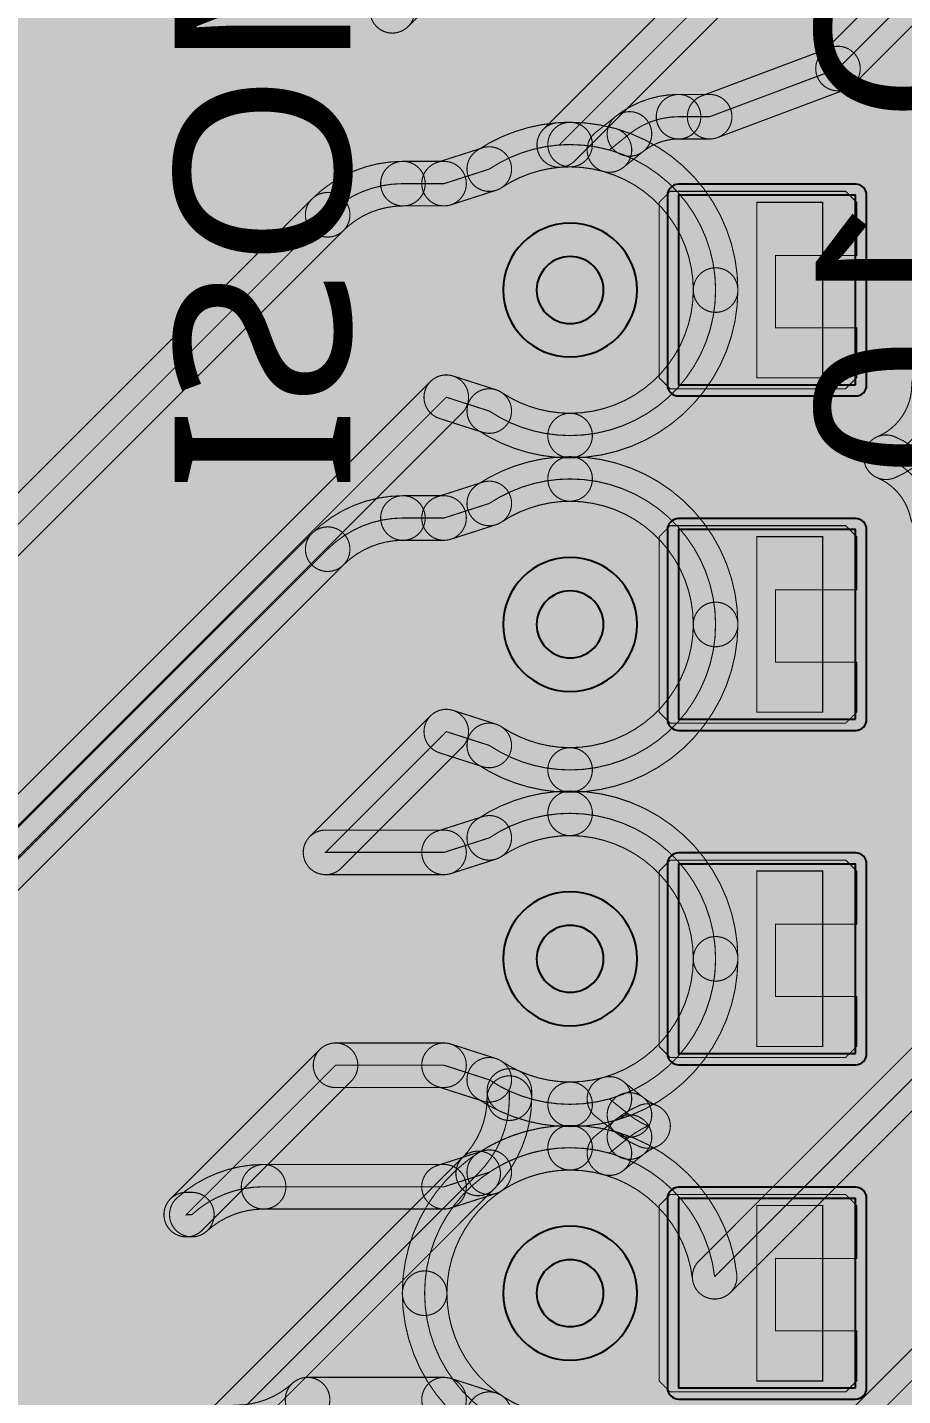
# Model space of a CAD drawing. Header units: millimetres. Extents: x -5.8 to 41.7, y -26.4 to 3.2.
# Drawn here: x 22.04 to 26.03, y -9.61 to -3.37 of the extents above; entities that cross this region are included whole.
import ezdxf
from ezdxf.enums import TextEntityAlignment as Align

# ---------------------------------------------------------------- set-up
doc = ezdxf.new("R2010")
doc.units = ezdxf.units.MM
for name, color, linetype, true_color in [('Bottom Layer', 7, 'Continuous', 0x0000ff), ('Bottom Silkscreen Layer', 7, 'Continuous', 0x66cc33), ('Component Shape Layer', 7, 'Continuous', 0x00cccc), ('Hole Layer', 7, 'Continuous', 0x222222), ('Multi-Layer', 7, 'Continuous', 0xc0c0c0), ('Pin Soldering Layer', 7, 'Continuous', 0xcc9999), ('Top Layer', 7, 'Continuous', 0xff0000), ('Top Paste Mask Layer', 7, 'Continuous', 0x808080), ('Top Silkscreen Layer', 7, 'Continuous', 0xffcc00), ('Top Solder Mask Layer', 7, 'Continuous', 0x800080)]:
    doc.layers.add(name, color=color, linetype=linetype, true_color=true_color)
doc.styles.get("Standard").update_dxf_attribs({"font": 'msyh.ttf'})

msp = doc.modelspace()

# ---------------------------------------------------------------- hatches: boundary and pattern name
at = {"layer": 'Bottom Layer'}
for points in [[(37.7419, -22.4282), (37.1603, -23.0099), (37.1603, -23.0099), (5.6899, -23.0099), (5.6899, -22.9639), (5.715, -22.9642), (6.8352, -21.844), (5.715, -20.7239), (5.6899, -20.7242), (5.6899, -17.806), (8.6999, -20.8161), (8.255, -20.7239), (7.1349, -21.844), (8.255, -22.9642), (9.3752, -21.844), (9.283, -21.3991), (9.3478, -21.4639), (9.7777, -22.3129), (10.795, -22.9642), (11.9152, -21.844), (10.795, -20.7239), (10.5489, -20.7513), (9.9212, -20.6651), (6.2002, -16.9441), (6.2002, -6.478), (6.2512, -6.223), (5.6899, -5.5677), (5.6899, -0.2311), (37.1603, -0.2311), (37.1603, -0.2311), (37.7419, -0.8128), (37.7419, -0.8128), (37.7419, -22.4282)], [(23.495, -22.9642), (24.6152, -21.844), (23.495, -20.7239), (23.131, -20.7847), (22.5452, -20.7161), (21.6791, -19.85), (21.6791, -19.85), (21.336, -19.7079), (21.336, -19.7079), (19.251, -19.7079), (17.6987, -18.1556), (17.907, -18.1892), (18.2755, -18.0774), (18.4816, -18.0112), (24.3101, -18.0112), (27.3454, -21.0464), (27.4622, -21.7168), (27.4549, -21.844), (28.5751, -22.9642), (29.6952, -21.844), (29.6934, -21.7813), (30.1689, -22.4436), (30.2526, -22.5588), (30.2537, -22.5602), (31.1151, -22.9642), (32.2352, -21.844), (32.1541, -21.4256), (32.1924, -21.4638), (32.5674, -22.1119), (33.6551, -22.9642), (34.7752, -21.844), (33.6904, -20.7245), (33.0828, -20.4432), (29.6317, -16.9922), (29.6317, -14.3371), (29.6317, -14.3371), (28.9561, -13.6614), (28.9561, -13.6614), (28.9421, -13.6614), (28.2664, -14.3371), (28.2804, -14.4737), (28.2804, -17.272), (28.2804, -17.272), (28.4783, -17.7498), (28.4783, -17.7498), (31.5335, -20.805), (31.1151, -20.7239), (30.6352, -20.8319), (30.0859, -20.7638), (25.8701, -16.548), (25.8701, -16.548), (25.5271, -16.4059), (25.5271, -16.4059), (17.2365, -16.4059), (16.9166, -16.3727), (16.764, -16.3549), (16.2048, -16.6617), (15.3544, -15.8113), (15.2554, -15.6187), (15.131, -15.3442), (18.034, -15.3442), (18.034, -15.3442), (18.3771, -15.2021), (18.3771, -15.2021), (18.9868, -14.5924), (19.1794, -14.4934), (19.7132, -13.843), (19.696, -13.6932), (22.6595, -13.6932), (24.1684, -15.2021), (24.1684, -15.2021), (24.5115, -15.3442), (24.5115, -15.3442), (26.6701, -15.3442), (26.6701, -15.3442), (27.0131, -15.2021), (27.0131, -15.2021), (34.5061, -7.7091), (34.5061, -7.7091), (34.6482, -7.366), (34.6482, -7.366), (34.6482, -6.0356), (34.7144, -5.8295), (34.8262, -5.461), (34.2518, -4.8038), (34.3159, -4.7396), (35.3061, -4.7396), (35.9817, -4.064), (35.3061, -3.3884), (34.0361, -3.3884), (34.0361, -3.3884), (33.5583, -3.5863), (33.5583, -3.5863), (30.9622, -6.1824), (27.6992, -6.1824), (27.5471, -6.165), (27.5411, -6.1651), (28.9181, -4.7881), (28.9181, -4.7881), (29.0602, -4.445), (29.0602, -4.445), (29.0602, -2.9131), (29.442, -2.2333), (29.6952, -1.524), (28.5751, -0.4039), (27.4549, -1.524), (27.7081, -2.2333), (28.0899, -2.9131), (28.0899, -4.2441), (26.454, -5.88), (26.454, -5.88), (26.3119, -6.223), (26.3119, -6.223), (26.3119, -7.9271), (25.1699, -9.069), (24.511, -8.4809), (24.1426, -8.5927), (23.9364, -8.6589), (23.114, -8.6589), (23.114, -8.6589), (22.7868, -8.7859), (22.7613, -8.7859), (23.442, -8.1052), (23.9364, -8.1052), (24.1426, -8.1714), (24.511, -8.2832), (25.1742, -7.62), (24.511, -6.9569), (24.1426, -7.0687), (23.9364, -7.1349), (23.3963, -7.1349), (23.9467, -6.5845), (24.1426, -6.6474), (24.511, -6.7592), (25.1742, -6.096), (24.511, -5.4329), (24.1426, -5.5446), (23.9364, -5.6109), (23.749, -5.6109), (23.749, -5.6109), (23.406, -5.753), (23.406, -5.753), (21.5161, -7.6429), (21.3643, -7.6429), (23.9467, -5.0604), (24.1426, -5.1234), (24.511, -5.2352), (25.1742, -4.572), (24.511, -3.9089), (24.1426, -4.0206), (23.9364, -4.0869), (23.749, -4.0869), (23.749, -4.0869), (23.406, -4.229), (23.406, -4.229), (20.6271, -7.0079), (19.2436, -7.0079), (19.0375, -6.9417), (18.669, -6.8299), (18.0059, -7.493), (18.0231, -7.6429), (17.981, -7.6429), (17.8944, -7.5563), (17.7954, -7.3637), (17.6964, -7.1246), (17.6302, -6.9184), (17.6302, -3.249), (17.9456, -2.9336), (18.7651, -2.588), (19.5352, -1.524), (18.415, -0.4039), (17.2949, -1.524), (17.3021, -1.6513), (17.1853, -2.3216), (16.802, -2.705), (16.802, -2.705), (16.6599, -3.048), (16.6599, -3.048), (16.6599, -6.9184), (16.5937, -7.1246), (16.4819, -7.493), (17.0157, -8.1434), (17.0302, -8.1509), (15.7046, -8.1509), (16.2842, -7.493), (16.1724, -7.1246), (16.1062, -6.9184), (16.1062, -2.9725), (16.4912, -2.4595), (16.9952, -1.524), (15.875, -0.4039), (14.7549, -1.524), (14.8321, -1.9326), (15.1359, -2.8227), (15.1359, -6.9184), (15.0697, -7.1246), (14.9579, -7.493), (15.5375, -8.1509), (13.4185, -8.1509), (13.9982, -7.493), (13.8864, -7.1246), (13.8202, -6.9184), (13.8202, -2.9131), (14.202, -2.2333), (14.4552, -1.524), (13.335, -0.4039), (12.2149, -1.524), (12.468, -2.2333), (12.8499, -2.9131), (12.8499, -6.9184), (12.7837, -7.1246), (12.6719, -7.493), (13.2515, -8.1509), (9.779, -8.1509), (9.779, -8.1509), (9.6292, -8.1746), (9.6292, -8.0676), (9.6954, -7.8615), (9.8072, -7.493), (9.144, -6.8299), (8.4809, -7.493), (8.5927, -7.8615), (8.6589, -8.0676), (8.6589, -9.271), (8.6589, -9.271), (8.6589, -14.351), (8.6589, -14.351), (8.801, -14.6941), (8.801, -14.6941), (14.8293, -20.7224), (14.924, -21.2522), (14.7549, -21.844), (15.875, -22.9642), (16.9952, -21.844), (16.4998, -20.9143), (15.7646, -20.2855), (9.6292, -14.1501), (9.6292, -9.472), (9.8797, -9.2214), (9.8779, -9.271), (10.541, -9.9342), (10.9095, -9.8224), (11.1156, -9.7562), (22.987, -9.7562), (22.987, -9.7562), (23.3143, -9.6292), (23.9364, -9.6292), (24.1426, -9.6954), (24.4361, -9.8029), (24.1831, -10.0559), (22.9267, -10.0559), (22.7205, -9.9897), (22.352, -9.8779), (21.8309, -10.131), (21.7088, -10.1829), (11.1156, -10.1829), (10.9095, -10.1167), (10.541, -10.0049), (9.8779, -10.668), (10.541, -11.3312), (10.9095, -11.2194), (11.1156, -11.1532), (21.8795, -11.1532), (22.1995, -11.1864), (22.352, -11.2042), (22.7205, -11.0924), (22.9267, -11.0262), (24.384, -11.0262), (24.384, -11.0262), (24.7271, -10.8841), (27.0114, -8.5998), (27.0104, -8.636), (27.0104, -11.5312), (24.9223, -13.6193), (24.7244, -14.097), (24.7837, -14.3739), (24.7124, -14.3739), (23.2035, -12.865), (23.2035, -12.865), (22.8605, -12.7229), (22.8605, -12.7229), (22.7495, -12.7229), (23.0152, -12.192), (22.352, -11.5289), (22.1995, -11.5467), (21.8795, -11.5799), (11.1156, -11.5799), (10.9095, -11.5137), (10.541, -11.4019), (9.8779, -12.065), (10.541, -12.7282), (10.9095, -12.6164), (11.1156, -12.5502), (21.7088, -12.5502), (21.8309, -12.6021), (21.9546, -12.7229), (14.986, -12.7229), (14.986, -12.7229), (14.643, -12.865), (14.643, -12.865), (12.865, -14.643), (12.865, -14.643), (12.7229, -14.986), (12.7229, -14.986), (12.7229, -16.0624), (12.6567, -16.2686), (12.5449, -16.637), (13.208, -17.3002), (13.846, -16.8181), (17.8014, -20.7735), (17.5602, -21.1202), (17.2949, -21.844), (18.415, -22.9642), (19.5352, -21.844), (19.2699, -21.1202), (18.956, -20.669), (19.05, -20.6782), (19.05, -20.6782), (21.1351, -20.6782), (21.2103, -20.7534), (20.955, -20.7239), (19.8349, -21.844), (20.955, -22.9642), (22.0752, -21.844), (22.0532, -21.6231), (22.5313, -22.4149), (22.5418, -22.4323), (22.5426, -22.4335)], [(24.0861, -3.9362), (24.511, -3.8073), (24.511, -4.0105), (24.199, -4.1051)], [(24.511, -3.8073), (25.2758, -4.572), (25.0726, -4.572), (24.511, -4.0105)], [(23.9675, -4.1836), (23.9054, -3.9901), (24.1115, -3.9239), (24.1737, -4.1174)], [(23.3342, -4.1571), (23.749, -3.9853), (23.749, -4.1885), (23.4778, -4.3008)], [(23.749, -4.1885), (23.749, -3.9853), (23.9364, -3.9853), (23.9364, -4.1885)], [(23.749, -4.1885), (23.749, -3.9853), (23.749, -3.9853), (23.749, -4.1885)], [(20.6989, -7.0797), (20.5552, -6.936), (23.3342, -4.1571), (23.4778, -4.3008)], [(23.4778, -4.3008), (23.3342, -4.1571), (23.3342, -4.1571), (23.4778, -4.3008)], [(25.2758, -4.572), (24.511, -5.3368), (24.511, -5.1336), (25.0726, -4.572)], [(21.4361, -7.7147), (21.2924, -7.571), (23.8749, -4.9886), (24.0185, -5.1323)], [(23.9156, -5.1572), (23.9778, -4.9637), (24.1737, -5.0266), (24.1115, -5.2201)], [(24.511, -5.3368), (24.0861, -5.2078), (24.199, -5.0389), (24.511, -5.1336)], [(24.0861, -5.4602), (24.511, -5.3313), (24.511, -5.5345), (24.199, -5.6291)], [(24.511, -5.3313), (25.2758, -6.096), (25.0726, -6.096), (24.511, -5.5345)], [(23.9675, -5.7076), (23.9054, -5.5141), (24.1115, -5.4479), (24.1737, -5.6414)], [(23.3342, -5.6811), (23.749, -5.5093), (23.749, -5.7125), (23.4778, -5.8248)], [(23.749, -5.7125), (23.749, -5.5093), (23.9364, -5.5093), (23.9364, -5.7125)], [(23.749, -5.7125), (23.749, -5.5093), (23.749, -5.5093), (23.749, -5.7125)], [(21.5879, -7.7147), (21.4442, -7.571), (23.3342, -5.6811), (23.4778, -5.8248)], [(23.4778, -5.8248), (23.3342, -5.6811), (23.3342, -5.6811), (23.4778, -5.8248)], [(25.2758, -6.096), (24.511, -6.8608), (24.511, -6.6576), (25.0726, -6.096)], [(23.4681, -7.2067), (23.3244, -7.063), (23.8749, -6.5126), (24.0185, -6.6563)], [(23.9156, -6.6812), (23.9778, -6.4877), (24.1737, -6.5506), (24.1115, -6.7441)], [(24.511, -6.8608), (24.0861, -6.7319), (24.199, -6.5629), (24.511, -6.6576)], [(24.0861, -6.9842), (24.511, -6.8553), (24.511, -7.0585), (24.199, -7.1531)], [(24.511, -6.8553), (25.2758, -7.62), (25.0726, -7.62), (24.511, -7.0585)], [(23.9675, -7.2316), (23.9054, -7.0381), (24.1115, -6.9719), (24.1737, -7.1654)], [(23.3963, -7.2365), (23.3963, -7.0333), (23.9364, -7.0333), (23.9364, -7.2365)], [(25.2758, -7.62), (24.511, -8.3848), (24.511, -8.1816), (25.0726, -7.62)], [(25.2418, -9.1409), (25.0981, -8.9972), (26.2401, -7.8552), (26.3838, -7.9989)], [(22.8331, -8.8577), (22.6894, -8.714), (23.3702, -8.0333), (23.5138, -8.177)], [(23.442, -8.2068), (23.442, -8.0036), (23.9364, -8.0036), (23.9364, -8.2068)], [(23.9054, -8.2019), (23.9675, -8.0084), (24.1737, -8.0746), (24.1115, -8.2681)], [(24.511, -8.3848), (24.0861, -8.2559), (24.199, -8.0869), (24.511, -8.1816)], [(24.0861, -8.5082), (24.511, -8.3793), (24.511, -8.5825), (24.199, -8.6771)], [(24.511, -8.3793), (25.2709, -9.0576), (25.069, -9.0805), (24.511, -8.5825)], [(23.9675, -8.7556), (23.9054, -8.5621), (24.1115, -8.4959), (24.1737, -8.6894)], [(24.7989, -10.9559), (24.6553, -10.8122), (26.9395, -8.5279), (27.0832, -8.6716)], [(22.7183, -8.7109), (23.114, -8.5573), (23.114, -8.7605), (22.8553, -8.8609)], [(23.114, -8.7605), (23.114, -8.5573), (23.9364, -8.5573), (23.9364, -8.7605)], [(23.114, -8.7605), (23.114, -8.5573), (23.114, -8.5573), (23.114, -8.7605)], [(22.7613, -8.8875), (22.7613, -8.6843), (22.7868, -8.6843), (22.7868, -8.8875)], [(23.3143, -9.7308), (23.3143, -9.5276), (23.9364, -9.5276), (23.9364, -9.7308)], [(23.9054, -9.7259), (23.9675, -9.5324), (24.1737, -9.5987), (24.1115, -9.7921)], [(23.3828, -9.7042), (22.987, -9.8578), (22.987, -9.6546), (23.2458, -9.5542)]]:
    msp.add_hatch(color=256, dxfattribs=at).paths.add_polyline_path(points)
at = {"layer": 'Pin Soldering Layer'}
for points in [[(25.3621, -4.172), (25.3621, -4.972), (25.6621, -4.972), (25.6621, -4.172)], [(25.3621, -5.696), (25.3621, -6.496), (25.6621, -6.496), (25.6621, -5.696)], [(25.3621, -7.22), (25.3621, -8.02), (25.6621, -8.02), (25.6621, -7.22)], [(25.3621, -8.744), (25.3621, -9.544), (25.6621, -9.544), (25.6621, -8.744)]]:
    msp.add_hatch(color=256, dxfattribs=at).paths.add_polyline_path(points)
at = {"layer": 'Top Layer'}
for points in [[(37.7419, -22.4282), (37.1603, -23.0099), (37.1603, -23.0099), (5.6899, -23.0099), (5.6899, -22.9639), (5.715, -22.9642), (6.8352, -21.844), (6.2002, -20.8344), (6.2002, -20.6635), (6.3107, -20.6635), (6.6107, -20.5009), (6.9107, -20.6635), (8.3107, -20.6635), (8.6107, -20.5009), (8.6796, -20.579), (8.1435, -20.7295), (7.1349, -21.844), (8.255, -22.9642), (9.3696, -21.9556), (9.5803, -21.2048), (9.9537, -20.8314), (9.9537, -20.8314), (10.0292, -20.7337), (10.151, -20.6635), (10.3107, -20.6635), (10.6107, -20.5009), (10.9107, -20.6635), (12.3107, -20.6635), (12.6107, -20.5009), (12.9107, -20.6635), (14.3107, -20.6635), (14.6107, -20.5009), (14.9107, -20.6635), (16.3107, -20.6635), (16.6107, -20.5009), (16.9107, -20.6635), (18.3107, -20.6635), (18.3107, -20.6635), (18.6109, -20.5006), (18.7479, -20.6236), (18.7479, -20.6236), (18.98, -20.7419), (19.1329, -20.9774), (19.1329, -20.9774), (19.5217, -21.3662), (19.8452, -21.9955), (20.955, -22.9642), (22.0752, -21.844), (21.1065, -20.7342), (20.6204, -20.4843), (20.6472, -20.427), (20.6472, -20.427), (21.2936, -18.651), (21.4889, -18.4557), (22.606, -18.4557), (22.606, -18.4557), (22.9748, -18.3462), (23.2959, -18.5559), (23.114, -18.7967), (22.7639, -18.5139), (21.9574, -18.5139), (21.5993, -18.872), (21.5993, -19.736), (21.5993, -19.736), (21.6675, -19.9463), (21.6675, -19.9463), (21.8755, -20.2332), (21.8755, -20.7097), (21.8755, -20.7097), (22.0176, -21.0527), (22.1698, -21.2048), (22.3805, -21.9556), (23.495, -22.9642), (24.6152, -21.844), (23.6066, -20.7295), (22.8559, -20.5188), (22.8458, -20.5087), (22.8458, -20.2332), (23.0539, -19.9463), (23.0539, -19.9463), (23.114, -19.8114), (23.1926, -19.9695), (23.1926, -19.9695), (23.4121, -20.2249), (23.5244, -20.4005), (23.66, -20.5361), (23.66, -20.5361), (24.003, -20.6782), (24.003, -20.6782), (33.8351, -20.6782), (33.9103, -20.7534), (33.6551, -20.7239), (32.5349, -21.844), (33.6551, -22.9642), (34.633, -22.3903), (34.633, -22.3903), (34.8686, -22.4787), (35.6686, -22.4787), (36.0267, -22.1205), (36.0267, -21.3205), (36.0267, -21.3205), (35.8163, -20.9943), (35.8163, -20.9943), (35.2809, -20.7518), (34.3791, -19.85), (34.3791, -19.85), (34.0361, -19.7079), (34.0361, -19.7079), (24.6288, -19.7079), (24.6288, -18.872), (24.6288, -18.872), (24.6125, -18.7652), (26.188, -18.7652), (26.5462, -18.407), (26.5462, -14.867), (26.188, -14.5089), (25.9356, -14.5089), (26.0757, -14.097), (25.4001, -13.4214), (25.3713, -13.4214), (25.0327, -13.1799), (24.2262, -13.1799), (23.876, -13.4627), (23.835, -13.3572), (23.835, -13.3572), (23.6863, -13.103), (23.8671, -12.8506), (23.8671, -12.8506), (23.9342, -12.642), (23.9342, -11.742), (23.9342, -11.742), (23.576, -11.3839), (22.776, -11.3839), (22.5073, -11.5053), (22.4669, -11.5389), (22.352, -11.5289), (22.053, -11.6001), (21.9558, -11.5067), (22.1189, -11.2064), (22.1189, -11.1618), (22.352, -11.2042), (22.4314, -11.1994), (22.4907, -11.2486), (22.4907, -11.2486), (22.7194, -11.3312), (22.7194, -11.3312), (23.5259, -11.3312), (23.8841, -10.973), (23.8841, -10.109), (23.8841, -10.109), (23.5259, -9.7509), (22.9393, -9.7509), (24.0921, -8.5981), (24.0921, -8.5981), (24.2342, -8.255), (24.2342, -8.255), (24.2342, -8.2226), (24.511, -8.2832), (24.6903, -8.2585), (24.7816, -8.3316), (24.7816, -8.3316), (24.8663, -8.382), (24.7816, -8.4324), (24.7816, -8.4324), (24.6903, -8.5056), (24.511, -8.4809), (23.8479, -9.144), (24.511, -9.8072), (24.6903, -9.7825), (24.7816, -9.8556), (24.7816, -9.8556), (25.0054, -9.9342), (25.0054, -9.9342), (25.8119, -9.9342), (26.1621, -9.6514), (26.5122, -9.9342), (27.3187, -9.9342), (27.6768, -9.576), (27.6768, -9.3116), (27.6861, -9.3117), (27.7849, -9.3044), (27.7849, -9.6656), (27.7849, -9.6656), (27.7875, -9.7084), (27.7875, -9.7084), (27.8847, -10.5175), (27.6844, -10.4314), (27.6844, -10.4314), (27.5431, -10.4024), (25.5431, -10.4024), (25.5431, -10.4024), (25.1849, -10.7605), (25.1849, -12.3535), (25.1849, -12.3535), (25.2819, -12.5986), (25.2819, -12.5986), (25.8874, -13.244), (26.0653, -13.5588), (26.0653, -13.5588), (27.3213, -14.8148), (27.3213, -14.8148), (27.7991, -15.0127), (27.7991, -15.0127), (28.8702, -15.0127), (29.2998, -15.1925), (29.2998, -15.1925), (29.4381, -15.2202), (31.9031, -15.2202), (31.9031, -15.2202), (32.2612, -14.8621), (32.2612, -13.8121), (31.9031, -13.4539), (29.4381, -13.4539), (29.4381, -13.4539), (29.2998, -13.4817), (29.2998, -13.4817), (28.8702, -13.6614), (28.0789, -13.6614), (27.4227, -13.0052), (27.8042, -12.5986), (27.8042, -12.5986), (27.8344, -12.5618), (27.8344, -12.5618), (28.2746, -11.946), (28.5448, -11.7808), (28.5448, -11.7808), (29.0528, -11.2728), (29.0528, -11.2728), (29.2507, -10.795), (29.2507, -10.795), (29.2507, -10.6396), (29.328, -9.9963), (29.7463, -9.9587), (30.0191, -9.967), (30.0191, -9.967), (30.0301, -9.9672), (30.9301, -9.9672), (30.9301, -9.9672), (31.2882, -9.609), (31.2882, -9.1387), (31.4961, -9.1722), (31.5349, -9.171), (31.5349, -9.678), (31.8931, -10.0362), (33.8931, -10.0362), (34.2512, -9.678), (34.2512, -7.086), (33.8931, -6.7279), (31.9051, -6.7279), (31.2775, -6.1833), (31.1432, -6.049), (31.1432, -5.9341), (31.2916, -5.9663), (32.6886, -5.9663), (33.0467, -5.6081), (33.0467, -5.2021), (33.0467, -5.2021), (33.0253, -5.08), (33.0405, -5.0245), (33.4137, -5.3977), (33.5127, -5.5904), (34.1631, -6.1242), (34.6304, -5.9315), (34.6304, -6.9982), (34.6195, -7.086), (34.6195, -9.678), (34.9776, -10.0362), (36.9776, -10.0362), (37.3358, -9.678), (37.3358, -7.086), (36.9776, -6.7279), (35.9817, -6.7279), (35.9817, -6.6163), (37.2885, -6.6163), (37.6467, -6.2581), (37.6467, -5.8521), (37.6253, -5.7301), (37.6467, -5.6081), (37.6467, -5.2021), (37.6252, -5.08), (37.6467, -4.9579), (37.6467, -4.5519), (37.6253, -4.4299), (37.6467, -4.3079), (37.6467, -3.9019), (37.2885, -3.5438), (36.7234, -3.5438), (36.5491, -3.5154), (36.5491, -3.5154), (35.8461, -3.5154), (35.6687, -3.4939), (35.3061, -3.3884), (34.6304, -4.064), (34.6304, -4.9906), (34.2924, -4.8106), (34.0998, -4.7117), (33.15, -3.7619), (33.15, -3.7619), (33.1343, -3.7469), (33.9981, -2.8831), (33.9981, -2.8831), (34.11, -2.7086), (34.4961, -2.2638), (34.7752, -1.524), (33.6551, -0.4039), (32.5349, -1.524), (32.814, -2.2638), (33.0144, -2.4946), (32.2003, -3.3087), (31.2091, -3.5534), (30.9031, -3.6226), (30.6553, -3.7241), (30.0627, -3.9463), (29.9211, -3.9463), (29.9211, -3.9463), (29.5629, -4.3044), (29.5629, -5.1109), (29.5629, -5.1109), (29.8457, -5.461), (29.5629, -5.8111), (29.5629, -6.6176), (29.5629, -6.6176), (29.7494, -6.9319), (29.7494, -6.9319), (30.5639, -7.3768), (30.9967, -7.5337), (30.9967, -7.5337), (31.2421, -7.5337), (31.5349, -7.4669), (31.5349, -7.847), (31.4961, -7.8459), (30.8355, -8.4509), (30.0301, -8.4509), (30.0301, -8.4509), (29.9795, -8.4545), (29.9795, -8.4545), (29.4095, -8.5358), (29.0908, -8.5071), (29.3652, -8.1589), (29.3652, -7.3524), (29.3652, -7.3524), (29.2866, -7.1286), (29.2866, -7.1286), (29.1306, -6.9337), (29.2684, -6.7439), (29.2684, -6.7439), (29.3367, -6.5335), (29.3367, -5.7335), (29.3367, -5.7335), (28.9785, -5.3754), (28.9785, -5.3754), (28.1785, -5.3754), (28.1785, -5.3754), (27.8204, -5.7335), (27.8204, -6.2228), (27.6768, -6.1776), (27.6768, -5.664), (27.6768, -5.664), (27.3187, -5.3059), (27.3187, -5.3059), (26.5122, -5.3059), (26.5122, -5.3059), (26.1621, -5.5887), (25.9511, -5.334), (26.1701, -5.004), (26.1701, -4.8623), (26.3894, -4.2774), (26.8796, -3.7871), (30.3531, -3.7871), (30.3531, -3.7871), (30.6961, -3.6451), (30.6961, -3.6451), (31.4581, -2.8831), (31.4581, -2.8831), (31.57, -2.7086), (31.9561, -2.2638), (32.2352, -1.524), (31.1151, -0.4039), (29.9949, -1.524), (30.274, -2.2638), (30.4744, -2.4946), (30.1521, -2.8169), (26.6787, -2.8169), (26.6787, -2.8169), (26.3356, -2.959), (26.3356, -2.959), (25.7321, -3.5625), (25.1471, -3.7819), (25.0054, -3.7819), (25.0054, -3.7819), (24.7816, -3.8604), (24.7816, -3.8604), (24.6903, -3.9335), (24.511, -3.9089), (24.4614, -3.9107), (25.4792, -2.8929), (26.266, -2.6201), (27.1552, -1.524), (26.0351, -0.4039), (24.9149, -1.524), (24.9149, -1.5319), (24.7563, -2.2437), (23.7008, -3.2992), (23.7008, -2.9774), (24.0822, -2.4779), (24.6152, -1.524), (23.495, -0.4039), (22.3749, -1.524), (22.4392, -1.8981), (22.5748, -2.3234), (21.7438, -2.3234), (21.7641, -2.2986), (22.0752, -1.524), (20.955, -0.4039), (19.8349, -1.524), (20.0664, -2.206), (20.4389, -2.7475), (20.5441, -2.9991), (20.4264, -3.3801), (20.5441, -3.7611), (20.4264, -4.1421), (20.5441, -4.5231), (20.4264, -4.9041), (20.5441, -5.2851), (20.4764, -5.4111), (20.3911, -5.449), (20.0616, -5.449), (20.0616, -5.449), (19.7034, -5.8071), (19.7034, -7.2071), (19.8656, -7.5069), (19.7026, -7.8071), (19.7026, -9.2071), (19.8646, -9.5067), (19.7026, -9.8064), (19.7026, -11.2064), (19.8658, -11.5067), (19.7026, -11.8071), (19.7026, -12.2657), (19.4833, -12.8507), (19.2127, -13.1212), (19.0701, -13.1802), (19.05, -13.1799), (18.3869, -13.843), (18.4111, -14.0207), (17.2468, -14.0207), (16.3602, -13.1341), (16.3602, -8.509), (16.3602, -8.509), (16.2181, -8.166), (16.2181, -8.166), (16.1095, -8.0574), (16.1724, -7.8615), (16.2842, -7.493), (15.621, -6.8299), (14.9579, -7.493), (15.0697, -7.8615), (15.1359, -8.0676), (15.1359, -8.255), (15.1359, -8.255), (15.278, -8.5981), (15.278, -8.5981), (15.3899, -8.71), (15.3899, -13.335), (15.3899, -13.335), (15.532, -13.6781), (15.532, -13.6781), (16.7028, -14.8489), (16.7028, -14.8489), (17.0459, -14.991), (17.0459, -14.991), (19.5496, -14.991), (19.6142, -15.0448), (19.431, -15.0089), (19.431, -15.0089), (16.076, -15.0089), (15.2172, -14.1501), (15.2172, -9.525), (15.2172, -9.525), (15.0751, -9.182), (15.0751, -9.182), (13.8543, -7.9612), (13.8864, -7.8615), (13.9982, -7.493), (13.335, -6.8299), (12.6719, -7.493), (12.7837, -7.8615), (12.8499, -8.0676), (12.8499, -8.128), (12.8499, -8.128), (12.992, -8.4711), (12.992, -8.4711), (14.2469, -9.726), (14.2469, -14.351), (14.2469, -14.351), (14.389, -14.6941), (14.389, -14.6941), (14.8134, -15.1185), (14.605, -15.0849), (14.2366, -15.1967), (14.0304, -15.2629), (13.081, -15.2629), (13.081, -15.2629), (12.738, -15.405), (12.738, -15.405), (11.595, -16.548), (11.595, -16.548), (11.4529, -16.891), (11.4529, -16.891), (11.4529, -17.2947), (11.3258, -17.4472), (10.9107, -17.4472), (10.6107, -17.6097), (10.3107, -17.4472), (9.7563, -17.4472), (9.6292, -17.2947), (9.6292, -12.901), (9.9767, -12.5535), (10.1726, -12.6164), (10.541, -12.7282), (11.2042, -12.065), (10.541, -11.4019), (10.1726, -11.5137), (9.9664, -11.5799), (9.779, -11.5799), (9.779, -11.5799), (9.436, -11.722), (9.436, -11.722), (8.801, -12.357), (8.801, -12.357), (8.6589, -12.7), (8.6589, -12.7), (8.6589, -17.3753), (8.5984, -17.592), (8.3107, -17.4472), (7.7243, -17.4472), (7.5972, -17.2947), (7.5972, -13.155), (9.599, -11.1532), (9.9664, -11.1532), (10.1726, -11.2194), (10.541, -11.3312), (11.2042, -10.668), (10.541, -10.0049), (10.1726, -10.1167), (9.9664, -10.1829), (9.398, -10.1829), (9.398, -10.1829), (9.055, -10.325), (9.055, -10.325), (6.769, -12.611), (6.769, -12.611), (6.6269, -12.954), (6.6269, -12.954), (6.6269, -17.3897), (6.5896, -17.5807), (6.3107, -17.4472), (6.2002, -17.4472), (6.2002, -12.647), (9.091, -9.7562), (9.9664, -9.7562), (10.1726, -9.8224), (10.541, -9.9342), (11.2042, -9.271), (10.541, -8.6079), (10.1726, -8.7197), (9.9664, -8.7859), (8.89, -8.7859), (8.89, -8.7859), (8.547, -8.928), (8.547, -8.928), (5.6899, -11.7851), (5.6899, -6.8783), (6.2512, -6.223), (6.0732, -5.7709), (6.0732, -5.5612), (6.3107, -5.5612), (6.3107, -5.5612), (6.6106, -5.3988), (6.9107, -5.5615), (7.0078, -5.5615), (7.1197, -5.6957), (7.0687, -5.8546), (6.9569, -6.223), (7.62, -6.8862), (8.2832, -6.223), (8.1714, -5.8546), (8.1204, -5.6957), (8.2323, -5.5615), (8.3107, -5.5615), (8.6107, -5.3988), (8.9107, -5.5612), (10.3107, -5.5612), (10.6104, -5.3991), (10.9107, -5.562), (12.3107, -5.562), (12.6109, -5.3991), (12.7266, -5.5103), (12.2451, -5.9919), (10.16, -5.9919), (10.16, -5.9919), (9.817, -6.134), (9.817, -6.134), (9.2073, -6.7437), (9.0147, -6.8426), (8.4809, -7.493), (9.144, -8.1562), (9.7944, -7.6224), (9.8934, -7.4297), (10.361, -6.9622), (12.446, -6.9622), (12.446, -6.9622), (12.7891, -6.8201), (12.7891, -6.8201), (13.9537, -5.6554), (13.9537, -5.6554), (14.001, -5.6005), (14.1151, -5.5612), (14.3107, -5.5612), (14.6109, -5.3983), (14.8216, -5.5492), (14.8216, -5.5492), (15.7762, -5.7942), (16.6599, -6.678), (16.6599, -6.9184), (16.5937, -7.1246), (16.4819, -7.493), (17.145, -8.1562), (17.8082, -7.493), (17.6964, -7.1246), (17.6302, -6.9184), (17.6302, -6.477), (17.6302, -6.477), (17.4881, -6.134), (17.4881, -6.134), (16.9321, -5.578), (17.8029, -5.7946), (17.8029, -7.112), (17.8029, -7.112), (17.9171, -7.4246), (18.0186, -7.6224), (18.669, -8.1562), (19.3322, -7.493), (18.7984, -6.8426), (18.7732, -6.8297), (18.7732, -5.588), (18.7732, -5.588), (18.7, -5.3318), (18.6688, -4.9667), (18.6688, -2.7036), (18.6583, -2.6174), (19.5352, -1.524), (18.415, -0.4039), (17.2949, -1.524), (17.6535, -2.3454), (16.9107, -2.3454), (16.6111, -2.5073), (16.5388, -2.4263), (16.9952, -1.524), (15.875, -0.4039), (14.7549, -1.524), (15.1121, -2.3442), (14.9107, -2.3442), (14.6104, -2.5071), (14.3107, -2.3449), (14.0971, -2.3449), (14.4552, -1.524), (13.335, -0.4039), (12.2149, -1.524), (12.6777, -2.431), (12.6104, -2.5078), (12.3107, -2.3457), (12.2229, -2.3457), (12.0958, -2.1932), (12.0958, -1.9586), (12.0958, -1.9586), (12.0239, -1.7044), (11.8891, -1.2839), (10.795, -0.4039), (9.6749, -1.524), (9.919, -2.2221), (9.5695, -2.1246), (9.3696, -1.4125), (8.255, -0.4039), (7.1349, -1.524), (7.4932, -2.3452), (6.9107, -2.3452), (6.9107, -2.3452), (6.6107, -2.5076), (6.3107, -2.3449), (5.6899, -2.3449), (5.6899, -0.2311), (37.1603, -0.2311), (37.1603, -0.2311), (37.7419, -0.8128), (37.7419, -0.8128), (37.7419, -22.4282)], [(24.5333, -3.9826), (24.3896, -3.8389), (25.4074, -2.8211), (25.551, -2.9648)], [(25.8039, -3.6343), (25.6603, -3.4907), (26.2638, -2.8871), (26.4075, -3.0308)], [(25.1828, -3.877), (25.1115, -3.6867), (25.6964, -3.4674), (25.7678, -3.6576)], [(24.7181, -3.7811), (25.0054, -3.6803), (25.0054, -3.8835), (24.8451, -3.9397)], [(25.0054, -3.8835), (25.0054, -3.6803), (25.1471, -3.6803), (25.1471, -3.8835)], [(25.0054, -3.8835), (25.0054, -3.6803), (25.0054, -3.6803), (25.0054, -3.8835)], [(24.7538, -4.0129), (24.6268, -3.8542), (24.7181, -3.7811), (24.8451, -3.9397)], [(24.8451, -3.9397), (24.7181, -3.7811), (24.7181, -3.7811), (24.8451, -3.9397)], [(24.4538, -3.8094), (24.511, -3.8073), (24.511, -4.0105), (24.469, -4.012)], [(24.511, -3.8073), (24.7177, -3.8357), (24.6628, -4.0314), (24.511, -4.0105)], [(26.2717, -5.004), (25.9906, -5.4276), (25.9116, -5.2404), (26.0685, -5.004)], [(25.9906, -5.2404), (26.2614, -5.5673), (26.0627, -5.61), (25.9116, -5.4276)], [(24.511, -8.3848), (24.1918, -8.3149), (24.2766, -8.1303), (24.511, -8.1816)], [(24.7177, -8.3563), (24.511, -8.3848), (24.511, -8.1816), (24.6628, -8.1607)], [(24.3358, -8.255), (24.1326, -8.255), (24.1326, -8.2226), (24.3358, -8.2226)], [(24.6268, -8.3378), (24.7538, -8.1792), (24.8451, -8.2523), (24.7181, -8.4109)], [(24.3358, -8.255), (24.1639, -8.6699), (24.0203, -8.5262), (24.1326, -8.255)], [(24.3358, -8.255), (24.1326, -8.255), (24.1326, -8.255), (24.3358, -8.255)], [(24.7181, -8.4109), (24.8451, -8.2523), (24.8451, -8.2523), (24.7181, -8.4109)], [(24.8268, -8.4756), (24.7181, -8.4109), (24.8451, -8.2523), (24.9058, -8.2884)], [(24.7181, -8.3531), (24.8268, -8.2884), (24.9058, -8.4756), (24.8451, -8.5117)], [(24.7538, -8.5849), (24.6268, -8.4262), (24.7181, -8.3531), (24.8451, -8.5117)], [(24.8451, -8.5117), (24.7181, -8.3531), (24.7181, -8.3531), (24.8451, -8.5117)], [(23.7463, -9.144), (24.511, -8.3793), (24.511, -8.5825), (23.9495, -9.144)], [(24.511, -8.3793), (24.7177, -8.4077), (24.6628, -8.6034), (24.511, -8.5825)], [(23.0111, -9.8227), (22.8674, -9.679), (24.0203, -8.5262), (24.1639, -8.6699)], [(24.1639, -8.6699), (24.0203, -8.5262), (24.0203, -8.5262), (24.1639, -8.6699)], [(24.511, -9.9088), (23.7463, -9.144), (23.9495, -9.144), (24.511, -9.7056)]]:
    msp.add_hatch(color=256, dxfattribs=at).paths.add_polyline_path(points)
at = {"layer": 'Top Paste Mask Layer'}
for points in [[(24.967, -5.022), (25.767, -5.022), (25.817, -4.972), (25.817, -4.744), (25.447, -4.744), (25.447, -4.414), (25.817, -4.414), (25.817, -4.172), (25.767, -4.122), (24.967, -4.122), (24.917, -4.172), (24.917, -4.972)], [(24.967, -6.546), (25.767, -6.546), (25.817, -6.496), (25.817, -6.268), (25.447, -6.268), (25.447, -5.938), (25.817, -5.938), (25.817, -5.696), (25.767, -5.646), (24.967, -5.646), (24.917, -5.696), (24.917, -6.496)], [(24.967, -8.07), (25.767, -8.07), (25.817, -8.02), (25.817, -7.792), (25.447, -7.792), (25.447, -7.462), (25.817, -7.462), (25.817, -7.22), (25.767, -7.17), (24.967, -7.17), (24.917, -7.22), (24.917, -8.02)], [(24.967, -9.594), (25.767, -9.594), (25.817, -9.544), (25.817, -9.316), (25.447, -9.316), (25.447, -8.986), (25.817, -8.986), (25.817, -8.744), (25.767, -8.694), (24.967, -8.694), (24.917, -8.744), (24.917, -9.544)]]:
    msp.add_hatch(color=256, dxfattribs=at).paths.add_polyline_path(points)

# ---------------------------------------------------------------- linework, layer by layer
at = {"layer": 'Bottom Layer', "const_width": 0.00508}
for points in [[(24.0861, -3.9362, -0.148349), (24.511, -3.8073, -1), (24.511, -4.0105, 0.148349), (24.199, -4.1051, -1)], [(24.511, -3.8073, -0.414214), (25.2758, -4.572, -1), (25.0726, -4.572, 0.414214), (24.511, -4.0105, -1)], [(23.9675, -4.1836, -1), (23.9054, -3.9901), (24.1115, -3.9239, -1), (24.1737, -4.1174)], [(23.3342, -4.1571, -0.198912), (23.749, -3.9853, -1), (23.749, -4.1885, 0.198912), (23.4778, -4.3008, -1)], [(23.749, -4.1885, -1), (23.749, -3.9853), (23.9364, -3.9853, -1), (23.9364, -4.1885)], [(23.749, -4.1885, -1), (23.749, -3.9853), (23.749, -3.9853, -1), (23.749, -4.1885)], [(20.6989, -7.0797, -1), (20.5552, -6.936), (23.3342, -4.1571, -1), (23.4778, -4.3008)], [(23.4778, -4.3008, -1), (23.3342, -4.1571), (23.3342, -4.1571, -1), (23.4778, -4.3008)], [(25.2758, -4.572, -0.414214), (24.511, -5.3368, -1), (24.511, -5.1336, 0.414214), (25.0726, -4.572, -1)], [(21.4361, -7.7147, -1), (21.2924, -7.571), (23.8749, -4.9886, -1), (24.0185, -5.1323)], [(23.9156, -5.1572, -1), (23.9778, -4.9637), (24.1737, -5.0266, -1), (24.1115, -5.2201)], [(24.511, -5.3368, -0.148349), (24.0861, -5.2078, -1), (24.199, -5.0389, 0.148349), (24.511, -5.1336, -1)], [(24.0861, -5.4602, -0.148349), (24.511, -5.3313, -1), (24.511, -5.5345, 0.148349), (24.199, -5.6291, -1)], [(24.511, -5.3313, -0.414214), (25.2758, -6.096, -1), (25.0726, -6.096, 0.414214), (24.511, -5.5345, -1)], [(23.9675, -5.7076, -1), (23.9054, -5.5141), (24.1115, -5.4479, -1), (24.1737, -5.6414)], [(23.3342, -5.6811, -0.198912), (23.749, -5.5093, -1), (23.749, -5.7125, 0.198912), (23.4778, -5.8248, -1)], [(23.749, -5.7125, -1), (23.749, -5.5093), (23.9364, -5.5093, -1), (23.9364, -5.7125)], [(23.749, -5.7125, -1), (23.749, -5.5093), (23.749, -5.5093, -1), (23.749, -5.7125)], [(21.5879, -7.7147, -1), (21.4442, -7.571), (23.3342, -5.6811, -1), (23.4778, -5.8248)], [(23.4778, -5.8248, -1), (23.3342, -5.6811), (23.3342, -5.6811, -1), (23.4778, -5.8248)], [(25.2758, -6.096, -0.414214), (24.511, -6.8608, -1), (24.511, -6.6576, 0.414214), (25.0726, -6.096, -1)], [(23.4681, -7.2067, -1), (23.3244, -7.063), (23.8749, -6.5126, -1), (24.0185, -6.6563)], [(23.9156, -6.6812, -1), (23.9778, -6.4877), (24.1737, -6.5506, -1), (24.1115, -6.7441)], [(24.511, -6.8608, -0.148349), (24.0861, -6.7319, -1), (24.199, -6.5629, 0.148349), (24.511, -6.6576, -1)], [(24.0861, -6.9842, -0.148349), (24.511, -6.8553, -1), (24.511, -7.0585, 0.148349), (24.199, -7.1531, -1)], [(24.511, -6.8553, -0.414214), (25.2758, -7.62, -1), (25.0726, -7.62, 0.414214), (24.511, -7.0585, -1)], [(23.9675, -7.2316, -1), (23.9054, -7.0381), (24.1115, -6.9719, -1), (24.1737, -7.1654)], [(23.3963, -7.2365, -1), (23.3963, -7.0333), (23.9364, -7.0333, -1), (23.9364, -7.2365)], [(25.2758, -7.62, -0.414214), (24.511, -8.3848, -1), (24.511, -8.1816, 0.414214), (25.0726, -7.62, -1)], [(25.2418, -9.1409, -1), (25.0981, -8.9972), (26.2401, -7.8552, -1), (26.3838, -7.9989)], [(22.8331, -8.8577, -1), (22.6894, -8.714), (23.3702, -8.0333, -1), (23.5138, -8.177)], [(23.442, -8.2068, -1), (23.442, -8.0036), (23.9364, -8.0036, -1), (23.9364, -8.2068)], [(23.9054, -8.2019, -1), (23.9675, -8.0084), (24.1737, -8.0746, -1), (24.1115, -8.2681)], [(24.511, -8.3848, -0.148349), (24.0861, -8.2559, -1), (24.199, -8.0869, 0.148349), (24.511, -8.1816, -1)], [(24.0861, -8.5082, -0.148349), (24.511, -8.3793, -1), (24.511, -8.5825, 0.148349), (24.199, -8.6771, -1)], [(24.511, -8.3793, -0.381403), (25.2709, -9.0576, -1), (25.069, -9.0805, 0.381403), (24.511, -8.5825, -1)], [(23.9675, -8.7556, -1), (23.9054, -8.5621), (24.1115, -8.4959, -1), (24.1737, -8.6894)], [(24.7989, -10.9559, -1), (24.6553, -10.8122), (26.9395, -8.5279, -1), (27.0832, -8.6716)], [(22.7183, -8.7109, -0.187235), (23.114, -8.5573, -1), (23.114, -8.7605, 0.187235), (22.8553, -8.8609, -1)], [(23.114, -8.7605, -1), (23.114, -8.5573), (23.9364, -8.5573, -1), (23.9364, -8.7605)], [(23.114, -8.7605, -1), (23.114, -8.5573), (23.114, -8.5573, -1), (23.114, -8.7605)], [(22.7613, -8.8875, -1), (22.7613, -8.6843), (22.7868, -8.6843, -1), (22.7868, -8.8875)], [(23.3828, -9.7042, -0.187235), (22.987, -9.8578, -1), (22.987, -9.6546, 0.187235), (23.2458, -9.5542, -1)], [(23.3143, -9.7308, -1), (23.3143, -9.5276), (23.9364, -9.5276, -1), (23.9364, -9.7308)], [(23.9054, -9.7259, -1), (23.9675, -9.5324), (24.1737, -9.5987, -1), (24.1115, -9.7921)], [(24.4246, -9.9039, -0.119513), (24.0861, -9.7799, -1), (24.199, -9.6109, 0.119513), (24.4476, -9.702, -1)]]:
    msp.add_lwpolyline(points, format="xyb", close=True, dxfattribs=at)
for points in [[(21.3643, -7.6429), (23.9467, -5.0604), (24.1426, -5.1234, 0.148349), (24.511, -5.2352, 0.414214), (25.1742, -4.572, 0.414214), (24.511, -3.9089, 0.148349), (24.1426, -4.0206), (23.9364, -4.0869), (23.749, -4.0869), (23.749, -4.0869, 0.198912), (23.406, -4.229), (23.406, -4.229), (20.6271, -7.0079)], [(26.3119, -7.9271), (25.1699, -9.069, 0.381403), (24.511, -8.4809, 0.148349), (24.1426, -8.5927), (23.9364, -8.6589), (23.114, -8.6589), (23.114, -8.6589, 0.187235), (22.7868, -8.7859), (22.7613, -8.7859), (23.442, -8.1052), (23.9364, -8.1052), (24.1426, -8.1714, 0.148349), (24.511, -8.2832, 0.414214), (25.1742, -7.62, 0.414214), (24.511, -6.9569, 0.148349), (24.1426, -7.0687), (23.9364, -7.1349), (23.3963, -7.1349), (23.9467, -6.5845), (24.1426, -6.6474, 0.148349), (24.511, -6.7592, 0.414214), (25.1742, -6.096, 0.414214), (24.511, -5.4329, 0.148349), (24.1426, -5.5446), (23.9364, -5.6109), (23.749, -5.6109), (23.749, -5.6109, 0.198912), (23.406, -5.753), (23.406, -5.753), (21.5161, -7.6429)], [(11.1156, -11.1532), (21.8795, -11.1532), (22.1995, -11.1864, 0.058084), (22.352, -11.2042, 0.148349), (22.7205, -11.0924), (22.9267, -11.0262), (24.384, -11.0262), (24.384, -11.0262, 0.198912), (24.7271, -10.8841), (27.0114, -8.5998, 0.013418), (27.0104, -8.636), (27.0104, -11.5312), (24.9223, -13.6193, 0.198912)]]:
    msp.add_lwpolyline(points, format="xyb", dxfattribs=at)
at = {"layer": 'Bottom Layer', "const_width": 0.254}
for points in [[(20.828, -7.493), (23.749, -4.572)], [(24.511, -4.572), (23.749, -4.572)], [(21.717, -8.128), (23.749, -6.096)], [(23.749, -6.096), (24.511, -6.096)], [(22.225, -8.636), (23.241, -7.62)], [(24.511, -7.62), (23.241, -7.62)], [(24.384, -10.541), (26.7971, -8.128)], [(9.779, -8.636), (22.225, -8.636)], [(22.987, -9.271), (23.114, -9.144)], [(24.511, -9.144), (23.114, -9.144)], [(10.541, -9.271), (22.987, -9.271)]]:
    msp.add_lwpolyline(points, dxfattribs=at)
at = {"layer": 'Component Shape Layer', "const_width": 0.0508}
for points in [[(26.9621, -4.172), (26.9621, -4.972), (25.3621, -4.972), (25.3621, -4.172)], [(26.9621, -4.172), (26.9621, -4.972), (25.3621, -4.972), (25.3621, -4.172)], [(26.9621, -5.696), (26.9621, -6.496), (25.3621, -6.496), (25.3621, -5.696)], [(26.9621, -5.696), (26.9621, -6.496), (25.3621, -6.496), (25.3621, -5.696)], [(26.9621, -7.22), (26.9621, -8.02), (25.3621, -8.02), (25.3621, -7.22)], [(26.9621, -7.22), (26.9621, -8.02), (25.3621, -8.02), (25.3621, -7.22)], [(26.9621, -8.744), (26.9621, -9.544), (25.3621, -9.544), (25.3621, -8.744)], [(26.9621, -8.744), (26.9621, -9.544), (25.3621, -9.544), (25.3621, -8.744)]]:
    msp.add_lwpolyline(points, close=True, dxfattribs=at)
at = {"layer": 'Hole Layer'}
for points in [[(24.3585, -4.572, 1), (24.6635, -4.572, 1)], [(24.3585, -6.096, 1), (24.6635, -6.096, 1)], [(24.3585, -6.096, 1), (24.6635, -6.096, 1)], [(24.3585, -7.62, 1), (24.6635, -7.62, 1)], [(24.3585, -9.144, 1), (24.6635, -9.144, 1)]]:
    msp.add_lwpolyline(points, format="xyb", close=True, dxfattribs=at)
at = {"layer": 'Multi-Layer'}
for points in [[(24.206, -4.572, 1), (24.8161, -4.572), (24.8161, -4.572, 1), (24.206, -4.572)], [(24.206, -6.096, 1), (24.8161, -6.096), (24.8161, -6.096, 1), (24.206, -6.096)], [(24.206, -6.096, 1), (24.8161, -6.096), (24.8161, -6.096, 1), (24.206, -6.096)], [(24.206, -7.62, 1), (24.8161, -7.62), (24.8161, -7.62, 1), (24.206, -7.62)], [(24.206, -9.144, 1), (24.8161, -9.144), (24.8161, -9.144, 1), (24.206, -9.144)]]:
    msp.add_lwpolyline(points, format="xyb", dxfattribs=at)
at = {"layer": 'Pin Soldering Layer', "const_width": 0.00508}
for points in [[(25.3621, -4.172), (25.3621, -4.972), (25.6621, -4.972), (25.6621, -4.172)], [(25.3621, -4.172), (25.3621, -4.972), (25.6621, -4.972), (25.6621, -4.172)], [(25.3621, -5.696), (25.3621, -6.496), (25.6621, -6.496), (25.6621, -5.696)], [(25.3621, -5.696), (25.3621, -6.496), (25.6621, -6.496), (25.6621, -5.696)], [(25.3621, -7.22), (25.3621, -8.02), (25.6621, -8.02), (25.6621, -7.22)], [(25.3621, -7.22), (25.3621, -8.02), (25.6621, -8.02), (25.6621, -7.22)], [(25.3621, -8.744), (25.3621, -9.544), (25.6621, -9.544), (25.6621, -8.744)], [(25.3621, -8.744), (25.3621, -9.544), (25.6621, -9.544), (25.6621, -8.744)]]:
    msp.add_lwpolyline(points, close=True, dxfattribs=at)
at = {"layer": 'Top Layer', "const_width": 0.254}
for points in [[(26.0351, -1.651), (23.749, -3.937)], [(23.2156, -4.0355), (23.2156, -2.0574)], [(26.6787, -3.302), (25.4087, -4.572)], [(23.749, -3.937), (23.749, -8.255)], [(23.0251, -4.226), (22.4148, -4.226)], [(22.4148, -4.607), (23.0251, -4.607)], [(24.511, -4.572), (25.4087, -4.572)], [(23.0251, -4.988), (22.4148, -4.988)], [(22.4148, -5.369), (23.0251, -5.369)], [(23.0251, -5.75), (22.4148, -5.75)], [(24.511, -6.096), (25.4087, -6.096)], [(22.4148, -6.131), (23.0251, -6.131)], [(23.0251, -6.512), (22.4148, -6.512)], [(22.4148, -6.893), (23.0251, -6.893)], [(23.0251, -7.274), (22.4148, -7.274)], [(22.4148, -7.655), (23.0251, -7.655)], [(24.511, -7.62), (25.4087, -7.62)], [(23.2156, -7.8455), (23.2156, -8.0264)], [(23.2156, -8.0264), (22.7349, -8.5071)], [(23.749, -8.255), (21.4977, -10.5064)], [(22.7349, -8.5071), (20.9108, -8.5071)], [(24.511, -9.144), (25.4087, -9.144)]]:
    msp.add_lwpolyline(points, dxfattribs=at)
at = {"layer": 'Top Layer', "const_width": 0.00508}
for points in [[(23.7726, -3.371, -1), (23.6289, -3.2273), (24.6845, -2.1718, -1), (24.8282, -2.3155)], [(24.5333, -3.9826, -1), (24.3896, -3.8389), (25.4074, -2.8211, -1), (25.551, -2.9648)], [(25.8039, -3.6343, -1), (25.6603, -3.4907), (26.2638, -2.8871, -1), (26.4075, -3.0308)], [(23.8024, -3.2992, -1), (23.5992, -3.2992), (23.5992, -2.9774, -1), (23.8024, -2.9774)], [(25.1828, -3.877, -1), (25.1115, -3.6867), (25.6964, -3.4674, -1), (25.7678, -3.6576)], [(24.7181, -3.7811, -0.170385), (25.0054, -3.6803, -1), (25.0054, -3.8835, 0.170385), (24.8451, -3.9397, -1)], [(25.0054, -3.8835, -1), (25.0054, -3.6803), (25.1471, -3.6803, -1), (25.1471, -3.8835)], [(25.0054, -3.8835, -1), (25.0054, -3.6803), (25.0054, -3.6803, -1), (25.0054, -3.8835)], [(24.7538, -4.0129, -1), (24.6268, -3.8542), (24.7181, -3.7811, -1), (24.8451, -3.9397)], [(24.8451, -3.9397, -1), (24.7181, -3.7811), (24.7181, -3.7811, -1), (24.8451, -3.9397)], [(24.4538, -3.8094, -0.01873), (24.511, -3.8073, -1), (24.511, -4.0105, 0.01873), (24.469, -4.012, -1)], [(24.511, -3.8073, -0.068524), (24.7177, -3.8357, -1), (24.6628, -4.0314, 0.068524), (24.511, -4.0105, -1)], [(26.2717, -5.004, -0.301604), (25.9906, -5.4276, -1), (25.9116, -5.2404, 0.301604), (26.0685, -5.004, -1)], [(25.9906, -5.2404, -0.244657), (26.2614, -5.5673, -1), (26.0627, -5.61, 0.244657), (25.9116, -5.4276, -1)], [(24.3358, -8.255, -0.198912), (24.1639, -8.6699, -1), (24.0203, -8.5262, 0.198912), (24.1326, -8.255, -1)], [(24.3358, -8.255, -1), (24.1326, -8.255), (24.1326, -8.2226, -1), (24.3358, -8.2226)], [(24.511, -8.3848, -0.108092), (24.1918, -8.3149, -1), (24.2766, -8.1303, 0.108092), (24.511, -8.1816, -1)], [(24.3358, -8.255, -1), (24.1326, -8.255), (24.1326, -8.255, -1), (24.3358, -8.255)], [(24.7177, -8.3563, -0.068524), (24.511, -8.3848, -1), (24.511, -8.1816, 0.068524), (24.6628, -8.1607, -1)], [(24.6268, -8.3378, -1), (24.7538, -8.1792), (24.8451, -8.2523, -1), (24.7181, -8.4109)], [(24.7181, -8.4109, -1), (24.8451, -8.2523), (24.8451, -8.2523, -1), (24.7181, -8.4109)], [(24.8268, -8.4756, -0.069107), (24.7181, -8.4109, -1), (24.8451, -8.2523, 0.069107), (24.9058, -8.2884, -1)], [(24.7181, -8.3531, -0.069107), (24.8268, -8.2884, -1), (24.9058, -8.4756, 0.069107), (24.8451, -8.5117, -1)], [(24.7538, -8.5849, -1), (24.6268, -8.4262), (24.7181, -8.3531, -1), (24.8451, -8.5117)], [(24.8451, -8.5117, -1), (24.7181, -8.3531), (24.7181, -8.3531, -1), (24.8451, -8.5117)], [(23.7463, -9.144, -0.414214), (24.511, -8.3793, -1), (24.511, -8.5825, 0.414214), (23.9495, -9.144, -1)], [(24.511, -8.3793, -0.068524), (24.7177, -8.4077, -1), (24.6628, -8.6034, 0.068524), (24.511, -8.5825, -1)], [(23.0111, -9.8227, -1), (22.8674, -9.679), (24.0203, -8.5262, -1), (24.1639, -8.6699)], [(24.1639, -8.6699, -1), (24.0203, -8.5262), (24.0203, -8.5262, -1), (24.1639, -8.6699)], [(24.511, -9.9088, -0.414214), (23.7463, -9.144, -1), (23.9495, -9.144, 0.414214), (24.511, -9.7056, -1)]]:
    msp.add_lwpolyline(points, format="xyb", close=True, dxfattribs=at)
at = {"layer": 'Top Layer'}
for points, const_width in [([(26.3356, -2.959), (25.7321, -3.5625), (25.1471, -3.7819), (25.0054, -3.7819), (25.0054, -3.7819, 0.170385), (24.7816, -3.8604), (24.7816, -3.8604), (24.6903, -3.9335, 0.068524), (24.511, -3.9089, 0.01873), (24.4614, -3.9107), (25.4792, -2.8929)], 0.00508), ([(22.0405, -3.7611, 0.414214), (21.85, -3.5706)], 0.254), ([(21.85, -3.9516, 0.414214), (22.0405, -3.7611)], 0.254), ([(23.0251, -4.226, 0.414214), (23.2156, -4.0355)], 0.254), ([(22.4148, -4.226, 0.414214), (22.2243, -4.4165)], 0.254), ([(22.2243, -4.4165, 0.414214), (22.4148, -4.607)], 0.254), ([(23.2156, -4.7975, 0.414214), (23.0251, -4.607)], 0.254), ([(23.0251, -4.988, 0.414214), (23.2156, -4.7975)], 0.254), ([(22.4148, -4.988, 0.414214), (22.2243, -5.1785)], 0.254), ([(26.1621, -5.5887, 0.244657), (25.9511, -5.334, 0.301604), (26.1701, -5.004)], 0.00508), ([(22.2243, -5.1785, 0.414214), (22.4148, -5.369)], 0.254), ([(23.2156, -5.5595, 0.414214), (23.0251, -5.369)], 0.254), ([(23.0251, -5.75, 0.414214), (23.2156, -5.5595)], 0.254), ([(22.4148, -5.75, 0.414214), (22.2243, -5.9405)], 0.254), ([(22.2243, -5.9405, 0.414214), (22.4148, -6.131)], 0.254), ([(23.2156, -6.3215, 0.414214), (23.0251, -6.131)], 0.254), ([(23.0251, -6.512, 0.414214), (23.2156, -6.3215)], 0.254), ([(22.4148, -6.512, 0.414214), (22.2243, -6.7025)], 0.254), ([(22.2243, -6.7025, 0.414214), (22.4148, -6.893)], 0.254), ([(23.2156, -7.0835, 0.414214), (23.0251, -6.893)], 0.254), ([(23.0251, -7.274, 0.414214), (23.2156, -7.0835)], 0.254), ([(22.4148, -7.274, 0.414214), (22.2243, -7.4645)], 0.254), ([(22.2243, -7.4645, 0.414214), (22.4148, -7.655)], 0.254), ([(23.2156, -7.8455, 0.414214), (23.0251, -7.655)], 0.254), ([(22.9393, -9.7509), (24.0921, -8.5981), (24.0921, -8.5981, 0.198912), (24.2342, -8.255), (24.2342, -8.255), (24.2342, -8.2226, 0.108092), (24.511, -8.2832, 0.068524), (24.6903, -8.2585), (24.7816, -8.3316), (24.7816, -8.3316, 0.069107), (24.8663, -8.382, 0.069107), (24.7816, -8.4324), (24.7816, -8.4324), (24.6903, -8.5056, 0.068524), (24.511, -8.4809, 0.414214), (23.8479, -9.144, 0.414214), (24.511, -9.8072, 0.068524)], 0.00508)]:
    msp.add_lwpolyline(points, format="xyb", dxfattribs=dict(at, const_width=const_width))
for points in [[(25.8119, -5.004), (25.8119, -4.14), (25.0054, -4.14), (25.0054, -5.004)], [(25.8119, -6.528), (25.8119, -5.664), (25.0054, -5.664), (25.0054, -6.528)], [(25.8119, -8.052), (25.8119, -7.188), (25.0054, -7.188), (25.0054, -8.052)], [(25.8119, -9.576), (25.8119, -8.712), (25.0054, -8.712), (25.0054, -9.576)]]:
    msp.add_lwpolyline(points, close=True, dxfattribs=at)
at = {"layer": 'Top Paste Mask Layer', "const_width": 0.00508}
for points in [[(24.967, -5.022), (25.767, -5.022), (25.817, -4.972), (25.817, -4.744), (25.447, -4.744), (25.447, -4.414), (25.817, -4.414), (25.817, -4.172), (25.767, -4.122), (24.967, -4.122), (24.917, -4.172), (24.917, -4.972)], [(24.967, -5.022), (25.767, -5.022), (25.817, -4.972), (25.817, -4.744), (25.447, -4.744), (25.447, -4.414), (25.817, -4.414), (25.817, -4.172), (25.767, -4.122), (24.967, -4.122), (24.917, -4.172), (24.917, -4.972)], [(24.967, -6.546), (25.767, -6.546), (25.817, -6.496), (25.817, -6.268), (25.447, -6.268), (25.447, -5.938), (25.817, -5.938), (25.817, -5.696), (25.767, -5.646), (24.967, -5.646), (24.917, -5.696), (24.917, -6.496)], [(24.967, -6.546), (25.767, -6.546), (25.817, -6.496), (25.817, -6.268), (25.447, -6.268), (25.447, -5.938), (25.817, -5.938), (25.817, -5.696), (25.767, -5.646), (24.967, -5.646), (24.917, -5.696), (24.917, -6.496)], [(24.967, -8.07), (25.767, -8.07), (25.817, -8.02), (25.817, -7.792), (25.447, -7.792), (25.447, -7.462), (25.817, -7.462), (25.817, -7.22), (25.767, -7.17), (24.967, -7.17), (24.917, -7.22), (24.917, -8.02)], [(24.967, -8.07), (25.767, -8.07), (25.817, -8.02), (25.817, -7.792), (25.447, -7.792), (25.447, -7.462), (25.817, -7.462), (25.817, -7.22), (25.767, -7.17), (24.967, -7.17), (24.917, -7.22), (24.917, -8.02)], [(24.967, -9.594), (25.767, -9.594), (25.817, -9.544), (25.817, -9.316), (25.447, -9.316), (25.447, -8.986), (25.817, -8.986), (25.817, -8.744), (25.767, -8.694), (24.967, -8.694), (24.917, -8.744), (24.917, -9.544)], [(24.967, -9.594), (25.767, -9.594), (25.817, -9.544), (25.817, -9.316), (25.447, -9.316), (25.447, -8.986), (25.817, -8.986), (25.817, -8.744), (25.767, -8.694), (24.967, -8.694), (24.917, -8.744), (24.917, -9.544)]]:
    msp.add_lwpolyline(points, close=True, dxfattribs=at)
at = {"layer": 'Top Silkscreen Layer', "const_width": 0.1524}
for points in [[(25.7358, -3.9114), (24.777, -3.9114)], [(24.777, -3.9114), (24.777, -5.2326)], [(25.7358, -3.9114), (24.777, -3.9114)], [(24.777, -3.9114), (24.777, -5.2326)], [(24.777, -5.2326), (25.7358, -5.2326)], [(24.777, -5.2326), (25.7358, -5.2326)], [(25.7358, -5.4354), (24.777, -5.4354)], [(24.777, -5.4354), (24.777, -6.7566)], [(25.7358, -5.4354), (24.777, -5.4354)], [(24.777, -5.4354), (24.777, -6.7566)], [(24.777, -6.7566), (25.7358, -6.7566)], [(24.777, -6.7566), (25.7358, -6.7566)], [(25.7358, -6.9594), (24.777, -6.9594)], [(24.777, -6.9594), (24.777, -8.2806)], [(25.7358, -6.9594), (24.777, -6.9594)], [(24.777, -6.9594), (24.777, -8.2806)], [(24.777, -8.2806), (25.7358, -8.2806)], [(24.777, -8.2806), (25.7358, -8.2806)], [(25.7358, -8.4834), (24.777, -8.4834)], [(24.777, -8.4834), (24.777, -9.8046)], [(25.7358, -8.4834), (24.777, -8.4834)], [(24.777, -8.4834), (24.777, -9.8046)]]:
    msp.add_lwpolyline(points, dxfattribs=at)
at = {"layer": 'Top Solder Mask Layer'}
for points in [[(25.8627, -5.004), (25.8627, -4.14, 0.414214), (25.8119, -4.0892), (25.0054, -4.0892, 0.414214), (24.9546, -4.14), (24.9546, -5.004, 0.414214), (25.0054, -5.0548), (25.8119, -5.0548, 0.414214)], [(25.8627, -6.528), (25.8627, -5.664, 0.414214), (25.8119, -5.6132), (25.0054, -5.6132, 0.414214), (24.9546, -5.664), (24.9546, -6.528, 0.414214), (25.0054, -6.5788), (25.8119, -6.5788, 0.414214)], [(25.8627, -8.052), (25.8627, -7.188, 0.414214), (25.8119, -7.1372), (25.0054, -7.1372, 0.414214), (24.9546, -7.188), (24.9546, -8.052, 0.414214), (25.0054, -8.1028), (25.8119, -8.1028, 0.414214)], [(25.8627, -9.576), (25.8627, -8.712, 0.414214), (25.8119, -8.6612), (25.0054, -8.6612, 0.414214), (24.9546, -8.712), (24.9546, -9.576, 0.414214), (25.0054, -9.6268), (25.8119, -9.6268, 0.414214)]]:
    msp.add_lwpolyline(points, format="xyb", close=True, dxfattribs=at)

# ---------------------------------------------------------------- texts
at = {"layer": 'Bottom Silkscreen Layer', "text_generation_flag": 2, "width": 1.1}
for s, p in [('IO 10', (26.6701, -2.54)), ('MOSI', (23.749, -2.54))]:
    msp.add_text(s, height=0.8001, rotation=-2070, dxfattribs=at).set_placement(p, align=Align.BOTTOM_LEFT)

doc.saveas('drawing.dxf')
